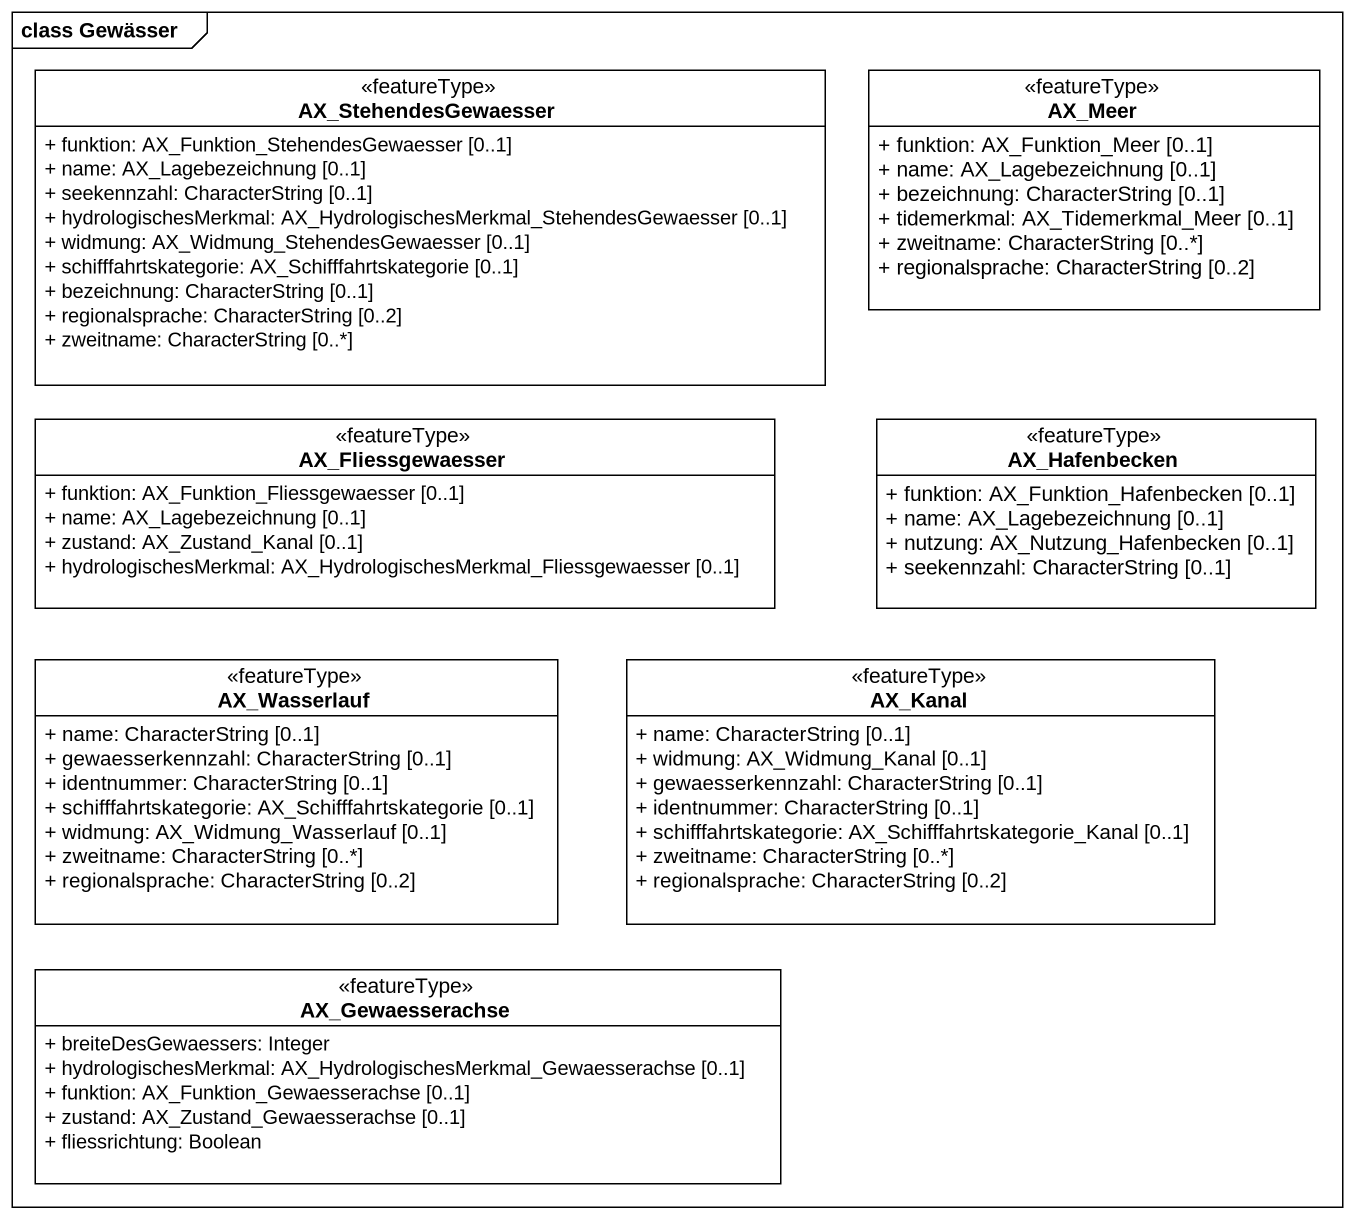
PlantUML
@startuml
mainframe class Gewässer
hide circle
hide empty members
skinparam classAttributeIconSize 0
class AX_StehendesGewaesser <<featureType>> {
  + funktion: AX_Funktion_StehendesGewaesser [0..1]
  + name: AX_Lagebezeichnung [0..1]
  + seekennzahl: CharacterString [0..1]
  + hydrologischesMerkmal: AX_HydrologischesMerkmal_StehendesGewaesser [0..1]
  + widmung: AX_Widmung_StehendesGewaesser [0..1]
  + schifffahrtskategorie: AX_Schifffahrtskategorie [0..1]
  + bezeichnung: CharacterString [0..1]
  + regionalsprache: CharacterString [0..2]
  + zweitname: CharacterString [0..*]
}
class AX_Meer <<featureType>> {
  + funktion: AX_Funktion_Meer [0..1]
  + name: AX_Lagebezeichnung [0..1]
  + bezeichnung: CharacterString [0..1]
  + tidemerkmal: AX_Tidemerkmal_Meer [0..1]
  + zweitname: CharacterString [0..*]
  + regionalsprache: CharacterString [0..2]
}
class AX_Fliessgewaesser <<featureType>> {
  + funktion: AX_Funktion_Fliessgewaesser [0..1]
  + name: AX_Lagebezeichnung [0..1]
  + zustand: AX_Zustand_Kanal [0..1]
  + hydrologischesMerkmal: AX_HydrologischesMerkmal_Fliessgewaesser [0..1]
}
class AX_Hafenbecken <<featureType>> {
  + funktion: AX_Funktion_Hafenbecken [0..1]
  + name: AX_Lagebezeichnung [0..1]
  + nutzung: AX_Nutzung_Hafenbecken [0..1]
  + seekennzahl: CharacterString [0..1]
}
class AX_Wasserlauf <<featureType>> {
  + name: CharacterString [0..1]
  + gewaesserkennzahl: CharacterString [0..1]
  + identnummer: CharacterString [0..1]
  + schifffahrtskategorie: AX_Schifffahrtskategorie [0..1]
  + widmung: AX_Widmung_Wasserlauf [0..1]
  + zweitname: CharacterString [0..*]
  + regionalsprache: CharacterString [0..2]
}
class AX_Kanal <<featureType>> {
  + name: CharacterString [0..1]
  + widmung: AX_Widmung_Kanal [0..1]
  + gewaesserkennzahl: CharacterString [0..1]
  + identnummer: CharacterString [0..1]
  + schifffahrtskategorie: AX_Schifffahrtskategorie_Kanal [0..1]
  + zweitname: CharacterString [0..*]
  + regionalsprache: CharacterString [0..2]
}
class AX_Gewaesserachse <<featureType>> {
  + breiteDesGewaessers: Integer
  + hydrologischesMerkmal: AX_HydrologischesMerkmal_Gewaesserachse [0..1]
  + funktion: AX_Funktion_Gewaesserachse [0..1]
  + zustand: AX_Zustand_Gewaesserachse [0..1]
  + fliessrichtung: Boolean
}
@enduml
